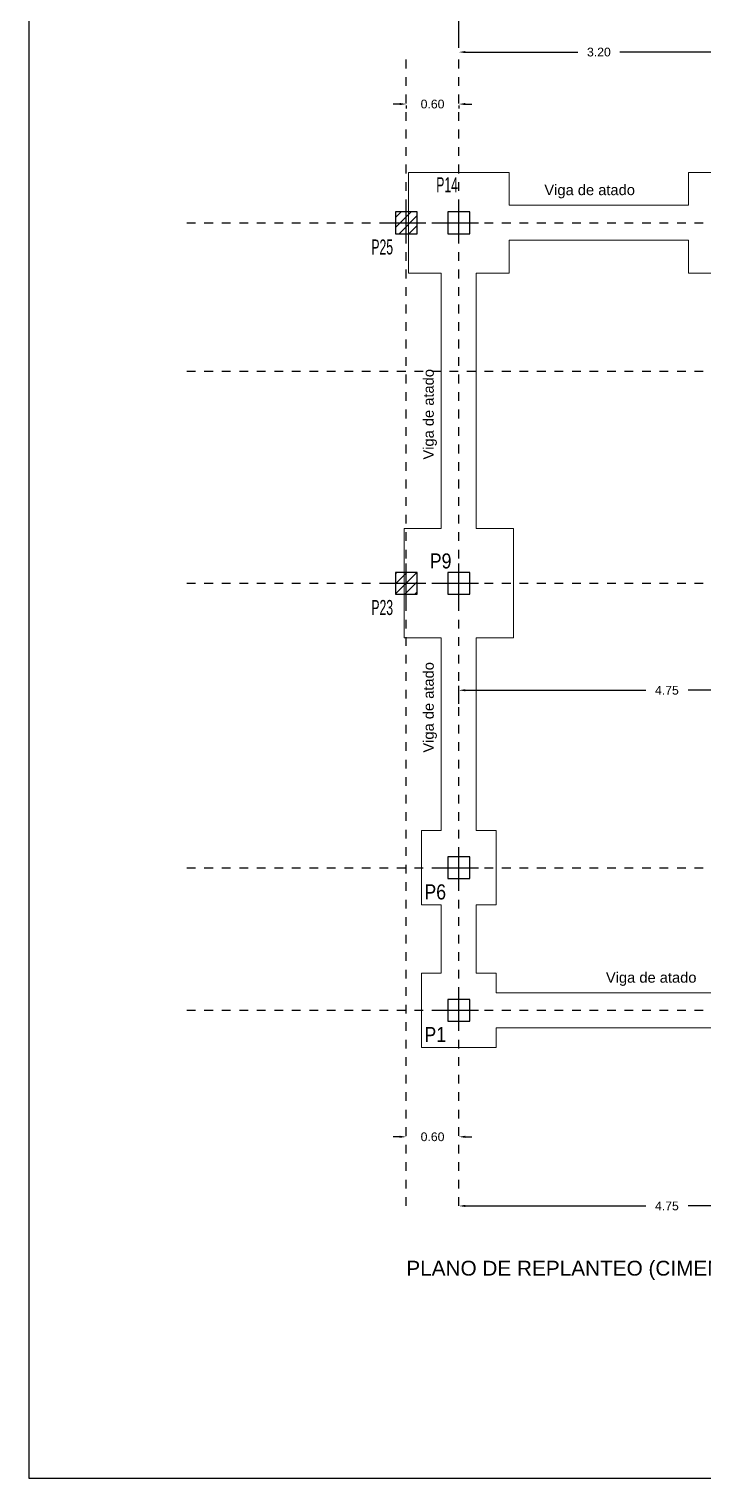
# Model space of a CAD drawing. Extents: x 2455 to 9764, y -806 to 181.
# Drawn here: x 4677.99 to 4685.69, y -409.26 to -392.7 of the extents above; entities that cross this region are included whole.
import ezdxf
from ezdxf.enums import TextEntityAlignment as Align

# ---------------------------------------------------------------- set-up
doc = ezdxf.new("R2010")
doc.units = 0
doc.header["$LTSCALE"] = 0.2
doc.header["$MEASUREMENT"] = 0
for name, pattern in [('CONTINUA', [0]), ('RAYITAS', [0.375, 0.25, -0.125]), ('TRAZO_Y_PUNTO', [1, 0.5, -0.25, 0, -0.25])]:
    doc.linetypes.add(name, pattern=pattern)
for name, color, linetype in [('01_borde', 4, 'CONTINUOUS'), ('01_cotas', 4, 'CONTINUOUS'), ('01_textos', 7, 'CONTINUOUS'), ('02_ejes', 38, 'RAYITAS'), ('PILAR_EJES', 1, 'CONTINUOUS'), ('PILAR_HORMIGON', 2, 'CONTINUOUS'), ('PILAR_HORMIGON_APEADO', 4, 'CONTINUOUS'), ('PILAR_RAYA', 4, 'CONTINUOUS')]:
    doc.layers.add(name, color=color, linetype=linetype)
doc.layers.add('01_cartela', color=6, linetype='CONTINUOUS', plot=False)
for name, color, linetype, lineweight in [('INGIN SANEAMIENTO TEXTO ENTERRADO', 255, 'CONTINUOUS', 0), ('VIG_CARAS', 5, 'CONTINUOUS', 9), ('ZAP_CONTORNO', 6, 'CONTINUOUS', 9)]:
    doc.layers.add(name, color=color, linetype=linetype, lineweight=lineweight)
doc.styles.add('Estilo1', font='swissel.ttf')
doc.styles.add('NIEVES2', font='sanss___.ttf')
doc.styles.add('ROMANS', font='romans')
doc.dimstyles.new('DECIMAL-50', dxfattribs={"dimtxt": 0.08, "dimasz": 0.15, "dimexe": 0.05, "dimexo": 0.05, "dimgap": 0.09, "dimtad": 0, "dimzin": 0, "dimdsep": 46, "dimtxsty": 'ROMANS', "dimblk": 'DOTSMALL', "dimcen": 0.09, "dimclrt": 7, "dimadec": 0, "dimazin": 0, "dimtfac": 1.38, "dimtix": 1, "dimtofl": 0, "dimtmove": 2, "dimatfit": 3, "dimldrblk": 'OBLIQUE', "dimfxl": 1, "dimtolj": 1, "dimtzin": 0, "dimarcsym": 0})

# ---------------------------------------------------------------- blocks, each defined once
blk = doc.blocks.new('Ejes del pilar')
at = {"layer": 'PILAR_EJES'}
for p, q in [((0, -0.5), (0, 0.5)), ((-0.5, 0), (0.5, 0))]:
    blk.add_line(p, q, dxfattribs=at)
blk = doc.blocks.new('1035033234-RAYADO P23')
at = {"layer": 'PILAR_RAYA'}
for p, q in [((-0.00125, -0.0012), (0.0012, 0.00125)), ((-0.00125, 0.00107), (-0.00107, 0.00125)), ((-0.00125, -0.00007), (0.00007, 0.00125)), ((-0.00017, -0.00125), (0.00125, 0.00017)), ((0.00096, -0.00125), (0.00125, -0.00096))]:
    blk.add_line(p, q, dxfattribs=at)
blk = doc.blocks.new('1035033234-RAYADO P25')
at = {"layer": 'PILAR_RAYA'}
for p, q in [((-0.00125, -0.00054), (0.00054, 0.00125)), ((-0.00125, 0.00059), (-0.00059, 0.00125)), ((-0.00083, -0.00125), (0.00125, 0.00083)), ((0.0003, -0.00125), (0.00125, -0.0003))]:
    blk.add_line(p, q, dxfattribs=at)
blk = doc.blocks.new('*D463')
at = {"layer": '01_cotas', "color": 0, "lineweight": -2, "transparency": 16777216}
for p, q in [((4682.971, -392.969), (4684.256, -392.969)), ((4686.021, -392.969), (4684.736, -392.969))]:
    blk.add_line(p, q, dxfattribs=at)
at = {"layer": '01_cotas', "color": 0, "transparency": 16777216}
for points in [[(4682.971, -392.956), (4682.971, -392.981), (4682.896, -392.969)], [(4686.021, -392.956), (4686.021, -392.981), (4686.096, -392.969)]]:
    blk.add_solid(points, dxfattribs=at)
at = {"layer": '01_cotas', "color": 7, "transparency": 16777216, "insert": (4684.496, -392.969), "char_height": 0.1, "attachment_point": 5, "style": 'Estilo1'}
blk.add_mtext('\\A1;3.20', dxfattribs=at)
blk = doc.blocks.new('*D467')
at = {"layer": '01_cotas', "color": 0, "linetype": 'CONTINUA', "lineweight": -2, "transparency": 16777216}
for p, q in [((4682.896, -400.416), (4682.896, -400.212)), ((4687.65, -400.416), (4687.65, -400.212))]:
    blk.add_line(p, q, dxfattribs=at)
at = {"layer": '01_cotas', "color": 0, "lineweight": -2, "transparency": 16777216}
for p, q in [((4682.971, -400.262), (4685.032, -400.262)), ((4687.575, -400.262), (4685.514, -400.262))]:
    blk.add_line(p, q, dxfattribs=at)
at = {"layer": '01_cotas', "color": 0, "transparency": 16777216}
for points in [[(4682.971, -400.249), (4682.971, -400.274), (4682.896, -400.262)], [(4687.575, -400.249), (4687.575, -400.274), (4687.65, -400.262)]]:
    blk.add_solid(points, dxfattribs=at)
at = {"layer": '01_cotas', "color": 7, "transparency": 16777216, "insert": (4685.273, -400.262), "char_height": 0.1, "attachment_point": 5, "style": 'Estilo1'}
blk.add_mtext('\\A1;4.75', dxfattribs=at)
blk = doc.blocks.new('*D471')
at = {"layer": '01_cotas', "color": 0, "lineweight": -2, "transparency": 16777216}
for p, q in [((4682.221, -393.563), (4682.146, -393.563)), ((4682.971, -393.563), (4683.046, -393.563))]:
    blk.add_line(p, q, dxfattribs=at)
at = {"layer": '01_cotas', "color": 0, "linetype": 'CONTINUA', "lineweight": -2, "transparency": 16777216}
for p, q in [((4682.296, -393.578), (4682.296, -393.613)), ((4682.896, -393.578), (4682.896, -393.613))]:
    blk.add_line(p, q, dxfattribs=at)
at = {"layer": '01_cotas', "color": 0, "transparency": 16777216}
for points in [[(4682.221, -393.55), (4682.221, -393.575), (4682.296, -393.563)], [(4682.971, -393.55), (4682.971, -393.575), (4682.896, -393.563)]]:
    blk.add_solid(points, dxfattribs=at)
at = {"layer": '01_cotas', "color": 7, "transparency": 16777216, "insert": (4682.596, -393.563), "char_height": 0.1, "attachment_point": 5, "style": 'Estilo1'}
blk.add_mtext('\\A1;0.60', dxfattribs=at)
blk = doc.blocks.new('*D472')
at = {"layer": '01_cotas', "color": 0, "linetype": 'CONTINUA', "lineweight": -2, "transparency": 16777216}
for p, q in [((4682.896, -392.919), (4682.896, -392.469)), ((4690.496, -392.919), (4690.496, -392.469))]:
    blk.add_line(p, q, dxfattribs=at)
at = {"layer": '01_cotas', "color": 0, "lineweight": -2, "transparency": 16777216}
for p, q in [((4682.971, -392.519), (4686.456, -392.519)), ((4690.421, -392.519), (4686.935, -392.519))]:
    blk.add_line(p, q, dxfattribs=at)
at = {"layer": '01_cotas', "color": 0, "transparency": 16777216}
for points in [[(4682.971, -392.506), (4682.971, -392.531), (4682.896, -392.519)], [(4690.421, -392.506), (4690.421, -392.531), (4690.496, -392.519)]]:
    blk.add_solid(points, dxfattribs=at)
at = {"layer": '01_cotas', "color": 7, "transparency": 16777216, "insert": (4686.696, -392.519), "char_height": 0.1, "attachment_point": 5, "style": 'Estilo1'}
blk.add_mtext('\\A1;7.60', dxfattribs=at)
blk = doc.blocks.new('*D475')
at = {"layer": '01_cotas', "color": 0, "lineweight": -2, "transparency": 16777216}
for p, q in [((4682.971, -406.155), (4685.032, -406.155)), ((4687.575, -406.155), (4685.514, -406.155))]:
    blk.add_line(p, q, dxfattribs=at)
at = {"layer": '01_cotas', "color": 0, "transparency": 16777216}
for points in [[(4682.971, -406.142), (4682.971, -406.167), (4682.896, -406.155)], [(4687.575, -406.142), (4687.575, -406.167), (4687.65, -406.155)]]:
    blk.add_solid(points, dxfattribs=at)
at = {"layer": '01_cotas', "color": 7, "transparency": 16777216, "insert": (4685.273, -406.155), "char_height": 0.1, "attachment_point": 5, "style": 'Estilo1'}
blk.add_mtext('\\A1;4.75', dxfattribs=at)
blk = doc.blocks.new('*D478')
at = {"layer": '01_cotas', "color": 0, "lineweight": -2, "transparency": 16777216}
for p, q in [((4682.221, -405.365), (4682.146, -405.365)), ((4682.971, -405.365), (4683.046, -405.365))]:
    blk.add_line(p, q, dxfattribs=at)
at = {"layer": '01_cotas', "color": 0, "transparency": 16777216}
for points in [[(4682.221, -405.352), (4682.221, -405.377), (4682.296, -405.365)], [(4682.971, -405.352), (4682.971, -405.377), (4682.896, -405.365)]]:
    blk.add_solid(points, dxfattribs=at)
at = {"layer": '01_cotas', "color": 7, "transparency": 16777216, "insert": (4682.596, -405.365), "char_height": 0.1, "attachment_point": 5, "style": 'Estilo1'}
blk.add_mtext('\\A1;0.60', dxfattribs=at)

msp = doc.modelspace()

# ---------------------------------------------------------------- linework, layer by layer
at = {"layer": '01_cartela', "color": 3}
msp.add_lwpolyline([(4677.986, -387.729), (4677.986, -409.264), (4708.624, -409.264), (4708.624, -387.729)], close=True, dxfattribs=at)
at = {"layer": '02_ejes', "color": 120, "linetype": 'TRAZO_Y_PUNTO', "ltscale": 0.5}
for p, q in [((4682.296, -406.155, 0), (4682.296, -392.969, 0)), ((4682.896, -406.155, 0), (4682.896, -392.969, 0)), ((4679.789, -394.919, 0), (4700.419, -394.919, 0)), ((4679.789, -396.615, 0), (4700.419, -396.615, 0)), ((4679.789, -399.039, 0), (4700.419, -399.039, 0)), ((4679.789, -402.289, 0), (4700.419, -402.289, 0)), ((4679.789, -403.919, 0), (4700.419, -403.919, 0))]:
    msp.add_line(p, q, dxfattribs=at)
at = {"layer": 'PILAR_HORMIGON'}
for points in [[(4682.771, -395.044), (4683.021, -395.044), (4683.021, -394.794), (4682.771, -394.794), (4682.771, -395.044)], [(4682.771, -399.164), (4683.021, -399.164), (4683.021, -398.914), (4682.771, -398.914), (4682.771, -399.164)], [(4682.771, -402.414), (4683.021, -402.414), (4683.021, -402.164), (4682.771, -402.164), (4682.771, -402.414)], [(4682.771, -404.044), (4683.021, -404.044), (4683.021, -403.794), (4682.771, -403.794), (4682.771, -404.044)]]:
    msp.add_lwpolyline(points, close=True, dxfattribs=at)
at = {"layer": 'PILAR_HORMIGON_APEADO'}
for points in [[(4682.171, -395.044), (4682.421, -395.044), (4682.421, -394.794), (4682.171, -394.794), (4682.171, -395.044)], [(4682.171, -399.164), (4682.421, -399.164), (4682.421, -398.914), (4682.171, -398.914), (4682.171, -399.164)]]:
    msp.add_lwpolyline(points, close=True, dxfattribs=at)
at = {"layer": 'VIG_CARAS'}
for p, q in [((4683.471, -394.719, 0), (4685.521, -394.719, 0)), ((4683.471, -395.119, 0), (4685.521, -395.119, 0)), ((4682.696, -398.414, 0), (4682.696, -395.494, 0)), ((4683.096, -398.414, 0), (4683.096, -395.494, 0)), ((4682.696, -401.864, 0), (4682.696, -399.664, 0)), ((4683.096, -401.864, 0), (4683.096, -399.664, 0)), ((4682.696, -403.494, 0), (4682.696, -402.714, 0)), ((4683.096, -403.494, 0), (4683.096, -402.714, 0)), ((4683.321, -403.719, 0), (4687.075, -403.719, 0)), ((4683.321, -404.119, 0), (4687.075, -404.119, 0))]:
    msp.add_line(p, q, dxfattribs=at)
at = {"layer": 'ZAP_CONTORNO', "color": 7}
for p, q in [((4682.321, -394.719, 0), (4682.321, -395.494, 0)), ((4685.521, -395.119, 0), (4685.521, -395.494, 0)), ((4682.271, -399.664, 0), (4682.696, -399.664, 0)), ((4682.471, -402.714, 0), (4682.696, -402.714, 0)), ((4682.471, -404.344, 0), (4683.096, -404.344, 0))]:
    msp.add_line(p, q, dxfattribs=at)
for points in [[(4683.471, -394.719), (4683.471, -394.344), (4682.321, -394.344), (4682.321, -394.719)], [(4686.671, -394.719), (4686.671, -394.344), (4685.521, -394.344), (4685.521, -394.719)], [(4683.096, -395.494), (4683.471, -395.494), (4683.471, -395.119)], [(4685.521, -395.494), (4686.671, -395.494), (4686.671, -395.119)], [(4682.321, -395.494), (4682.696, -395.494)], [(4682.696, -398.414), (4682.271, -398.414), (4682.271, -399.664)], [(4683.096, -399.664), (4683.521, -399.664), (4683.521, -398.414), (4683.096, -398.414)], [(4682.696, -401.864), (4682.471, -401.864), (4682.471, -402.714)], [(4683.096, -402.714), (4683.321, -402.714), (4683.321, -401.864), (4683.096, -401.864)], [(4682.696, -403.494), (4682.471, -403.494), (4682.471, -404.344)], [(4683.321, -403.719), (4683.321, -403.494), (4683.096, -403.494)], [(4683.096, -404.344), (4683.321, -404.344), (4683.321, -404.119)]]:
    msp.add_lwpolyline(points, dxfattribs=at)

# ---------------------------------------------------------------- block references
at = {"layer": 'PILAR_EJES', "xscale": 0.4500000000000001, "yscale": 0.4500000000000001}
for p in [(4682.296, -394.919, 0), (4682.896, -394.919, 0), (4682.296, -399.039, 0), (4682.896, -399.039, 0), (4682.896, -402.289, 0), (4682.896, -403.919, 0)]:
    msp.add_blockref('Ejes del pilar', p, dxfattribs=at)
at = {"layer": 'PILAR_RAYA', "xscale": 100, "yscale": 100, "zscale": 100}
for name, p in [('1035033234-RAYADO P25', (4682.296, -394.919, 0)), ('1035033234-RAYADO P23', (4682.296, -399.039, 0))]:
    msp.add_blockref(name, p, dxfattribs=at)

# ---------------------------------------------------------------- texts
at = {"layer": '01_borde', "color": 7, "ltscale": 0.01, "style": 'NIEVES2'}
for s, width, p, p2 in [('P14', 0.588905, (4682.638, -394.571, 0), (4682.886, -394.571, 0)), ('P9', 0.856632, (4682.564, -398.87, 0), (4682.812, -398.87, 0)), ('P6', 0.856632, (4682.503, -402.652, 0), (4682.75, -402.652, 0)), ('P1', 0.856632, (4682.503, -404.282, 0), (4682.75, -404.282, 0))]:
    msp.add_text(s, height=0.1722, dxfattribs=dict(at, width=width)).set_placement(p, p2, align=Align.FIT)
at = {"layer": '01_borde', "color": 6, "ltscale": 0.01, "style": 'NIEVES2', "width": 0.588905}
for s, p, p2 in [('P25', (4681.897, -395.282, 0), (4682.145, -395.282, 0)), ('P23', (4681.897, -399.402, 0), (4682.145, -399.402, 0))]:
    msp.add_text(s, height=0.1722, dxfattribs=at).set_placement(p, p2, align=Align.FIT)
at = {"layer": '01_textos', "color": 5, "style": 'Estilo1'}
msp.add_text('PLANO DE REPLANTEO (CIMENTACIÓN)', height=0.16973, dxfattribs=at).set_placement((4682.296, -406.951, 0))
at = {"layer": 'INGIN SANEAMIENTO TEXTO ENTERRADO', "char_height": 0.12, "style": 'Estilo1'}
for s, insert, attachment_point, rotation in [('\\pi0.2212;Viga de atado', (4683.652, -394.562, 0), 4, 0.02), ('Viga de atado', (4682.568, -396.591, 0), 6, 89.98), ('Viga de atado', (4682.568, -399.94, 0), 6, 89.98), ('\\pi0.2212;Viga de atado', (4684.355, -403.562, 0), 4, 0.02)]:
    msp.add_mtext_dynamic_manual_height_columns(s, width=1.62861, gutter_width=12.5, heights=[0], dxfattribs=dict(at, insert=insert, attachment_point=attachment_point, rotation=rotation))

# ---------------------------------------------------------------- dimensions: what is measured, and where the dimension line sits
at = {"layer": '01_cotas'}
for base, p1, p2, picture, middle in [((4690.496, -392.519), (4682.896, -392.969), (4690.496, -392.969), '*D472', (4686.696, -392.519)), ((4686.096, -392.969), (4682.896, -392.969, 0), (4686.096, -392.969, 0), '*D463', (4684.496, -392.969)), ((4682.296, -393.563), (4682.896, -393.528, 0), (4682.296, -393.528, 0), '*D471', (4682.596, -393.563)), ((4687.65, -400.262), (4682.896, -400.466, 0), (4687.65, -400.466, 0), '*D467', (4685.273, -400.262)), ((4682.296, -405.365), (4682.896, -405.365, 0), (4682.296, -405.365, 0), '*D478', (4682.596, -405.365)), ((4687.65, -406.155), (4682.896, -406.155, 0), (4687.65, -406.155, 0), '*D475', (4685.273, -406.155))]:
    dim = msp.add_linear_dim(base=base, p1=p1, p2=p2, dimstyle='DECIMAL-50', override={"dimtxt": 0.1, "dimasz": 0.075, "dimtxsty": 'Estilo1', "dimsah": 1, "dimfxl": 0.09, "dimarcsym": 2}, dxfattribs=at)
    dim.commit()
    dim.dimension.update_dxf_attribs({"geometry": picture, "text_midpoint": middle})

doc.saveas('drawing.dxf')
